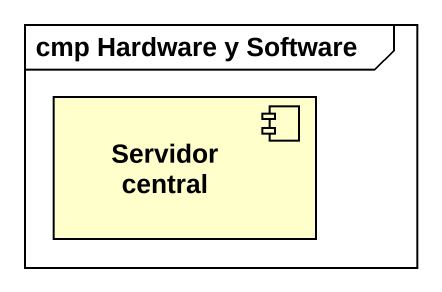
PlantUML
@startuml
mainframe cmp Hardware y Software
component "Servidor central" as Servidor_central
@enduml
